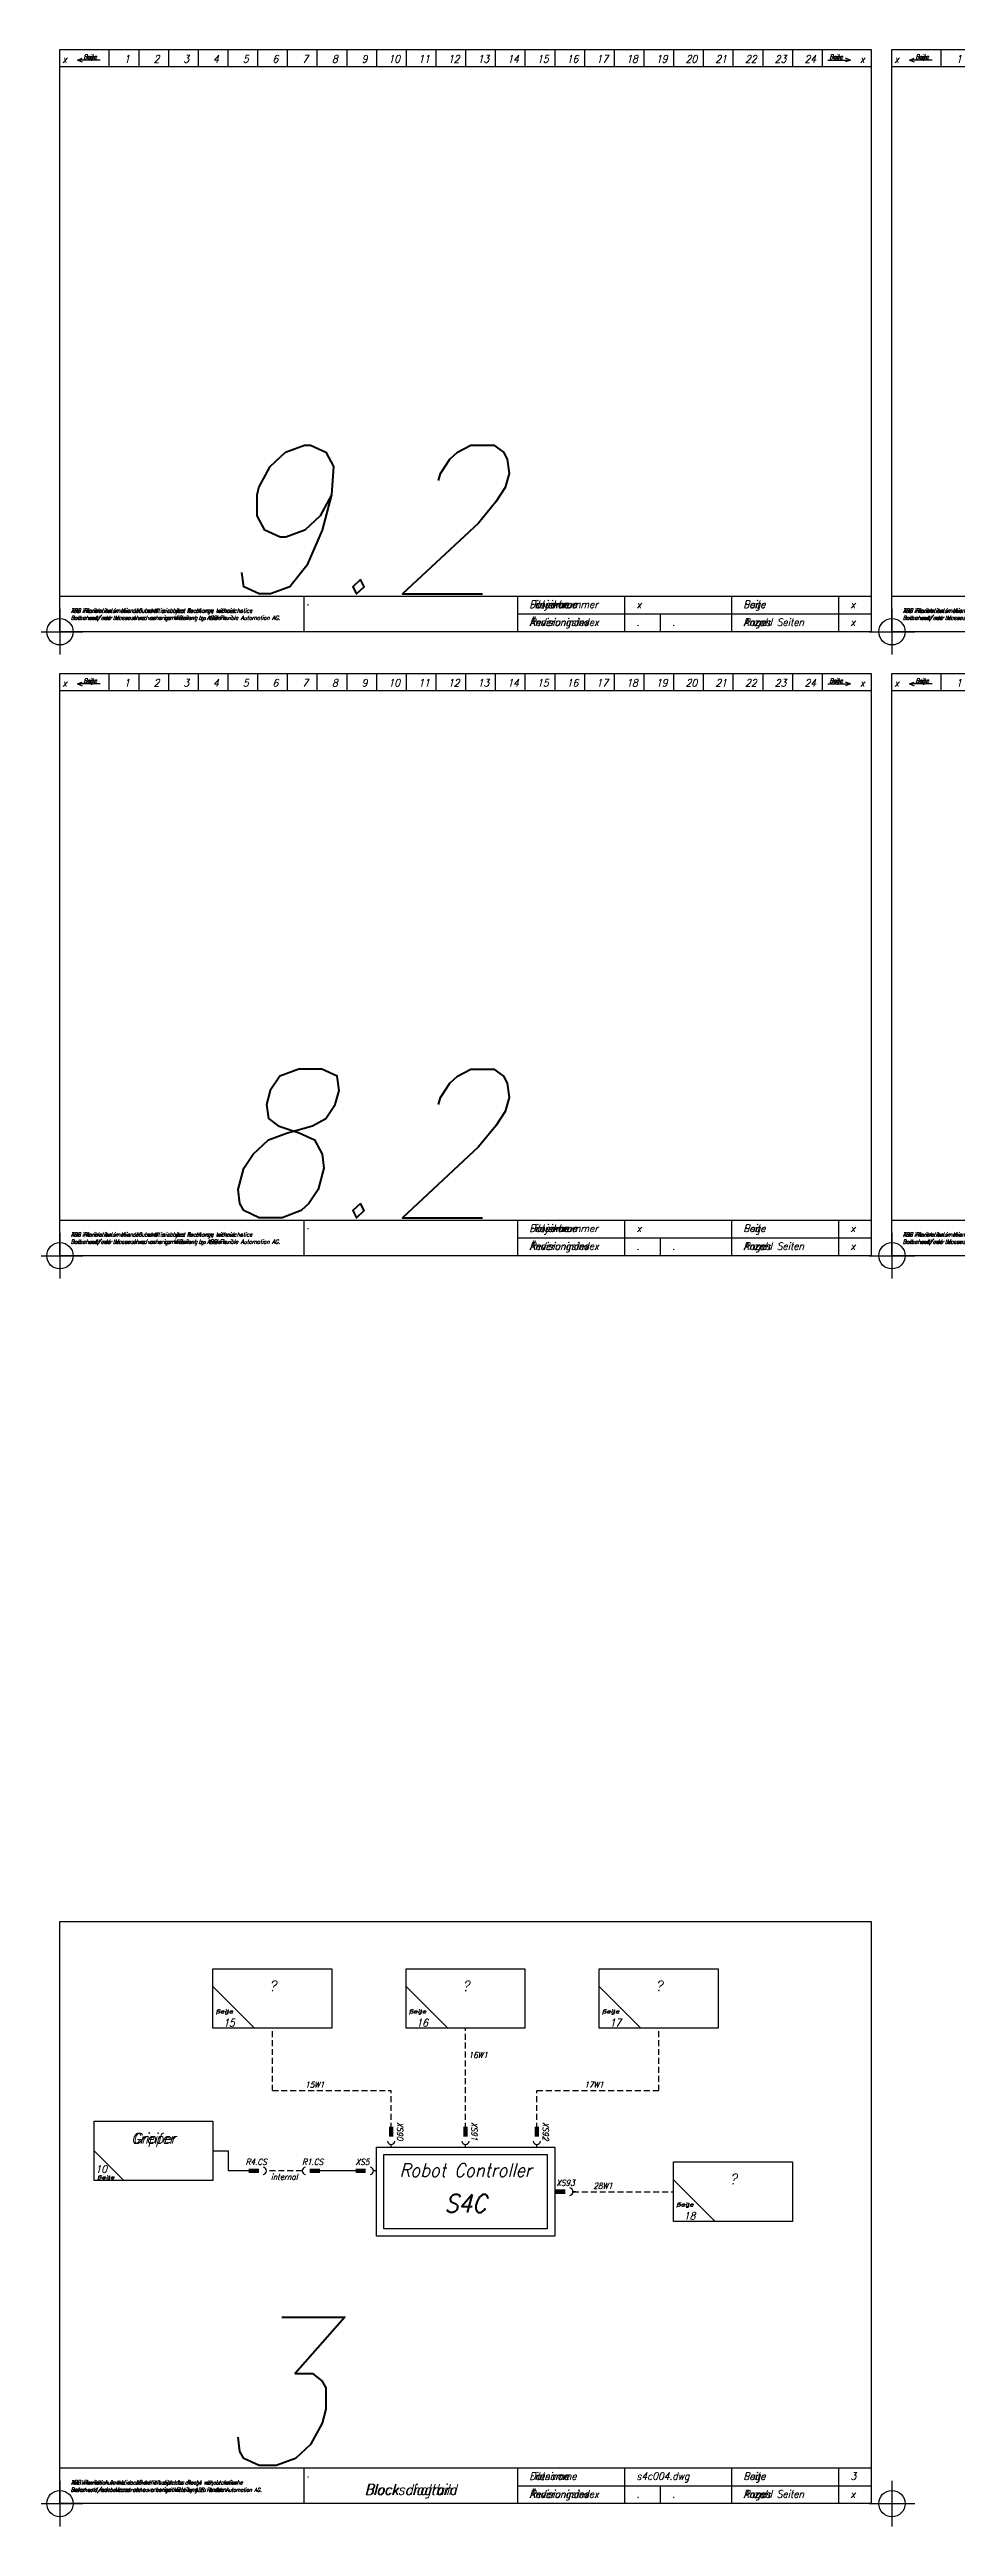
# Model space of a CAD drawing. Extents: x -8 to 1395, y -8 to 3346.
# Drawn here: x 556 to 862, y -8 to 826 of the extents above; entities that cross this region are included whole.
import ezdxf
from ezdxf.enums import TextEntityAlignment as Align

# ---------------------------------------------------------------- set-up
doc = ezdxf.new("R2010")
doc.units = 0
doc.header["$LTSCALE"] = 8
doc.linetypes.add('HIDDEN', pattern=[0.375, 0.25, -0.125])
doc.layers.get('0').update_dxf_attribs({"linetype": 'CONTINUOUS'})
doc.layers.get('DEFPOINTS').update_dxf_attribs({"linetype": 'CONTINUOUS'})
for name, color, linetype in [('EL02', 1, 'CONTINUOUS'), ('EL05', 3, 'CONTINUOUS'), ('EL07', 4, 'CONTINUOUS'), ('ELHIDDEN', 1, 'HIDDEN'), ('FORM07', 4, 'CONTINUOUS'), ('KOPF03', 2, 'CONTINUOUS'), ('KOPF05', 3, 'CONTINUOUS'), ('KOPF07', 4, 'CONTINUOUS'), ('TEXT_ALLGEMEIN', 2, 'CONTINUOUS'), ('TEXT_DEUTSCH', 2, 'CONTINUOUS'), ('TEXT_ENGLISCH', 2, 'CONTINUOUS'), ('TEXT_FRANZOESISCH', 2, 'CONTINUOUS'), ('TEXT_SCHEMA', 2, 'CONTINUOUS')]:
    doc.layers.add(name, color=color, linetype=linetype)
doc.styles.add('VSM_13', font='simplex3.shx', dxfattribs={"width": 0.9, "oblique": 15})

# ---------------------------------------------------------------- blocks, each defined once
blk = doc.blocks.new('S4CXX')
at = {"layer": 'FORM07'}
for p, q in [((0, 195.96), (272.99, 195.96)), ((0, 0), (0, 195.96)), ((16.5, 195.96), (16.5, 190.24)), ((26.5, 195.96), (26.5, 190.24)), ((36.5, 195.96), (36.5, 190.24)), ((46.5, 195.96), (46.5, 190.24)), ((56.5, 195.96), (56.5, 190.24)), ((66.5, 195.96), (66.5, 190.24)), ((76.5, 195.96), (76.5, 190.24)), ((86.5, 195.96), (86.5, 190.24)), ((96.5, 195.96), (96.5, 190.24)), ((106.5, 195.96), (106.5, 190.24)), ((116.5, 195.96), (116.5, 190.24)), ((126.5, 195.96), (126.5, 190.24)), ((136.5, 195.96), (136.5, 190.24)), ((146.5, 195.96), (146.5, 190.24)), ((156.5, 195.96), (156.5, 190.24)), ((166.5, 195.96), (166.5, 190.24)), ((176.5, 195.96), (176.5, 190.24)), ((186.5, 195.96), (186.5, 190.24)), ((196.5, 195.96), (196.5, 190.24)), ((206.5, 195.96), (206.5, 190.24)), ((216.5, 195.96), (216.5, 190.24)), ((226.5, 195.96), (226.5, 190.24)), ((236.5, 195.96), (236.5, 190.24)), ((246.5, 195.96), (246.5, 190.24)), ((256.5, 195.96), (256.5, 190.24)), ((272.99, 195.96), (272.99, 0)), ((0, 190.24), (272.99, 190.24)), ((272.99, 0), (0, 0))]:
    blk.add_line(p, q, dxfattribs=at)
at = {"layer": 'KOPF03'}
for p, q in [((5.9, 192.43), (7.49, 193.04)), ((13.54, 192.43), (5.9, 192.43)), ((5.9, 192.43), (7.49, 191.83)), ((258.37, 192.43), (266.01, 192.43)), ((266.01, 192.43), (264.42, 193.04)), ((266.01, 192.43), (264.42, 191.83))]:
    blk.add_line(p, q, dxfattribs=at)
at = {"layer": 'KOPF05'}
for p, q in [((82.02, 12), (82.02, 0)), ((154.02, 12), (154.02, 0)), ((190.02, 12), (190.02, 0)), ((226.02, 12), (226.02, 0)), ((262.02, 12), (262.02, 0)), ((154.02, 6), (272.99, 6)), ((202.02, 6), (202.02, 0))]:
    blk.add_line(p, q, dxfattribs=at)
at = {"layer": 'KOPF07'}
blk.add_line((0, 12), (272.99, 12), dxfattribs=at)
at = {"layer": 'KOPF05', "color": 3, "style": 'VSM_13', "oblique": 15, "width": 0.9}
blk.add_text('x', height=2.5, dxfattribs=at).set_placement((194.02, 8))
at = {"layer": 'KOPF05', "style": 'VSM_13', "oblique": 15, "width": 0.9}
for s, p in [('x', (266.02, 8)), ('.', (194.02, 2)), ('.', (206.02, 2)), ('x', (266.02, 2))]:
    blk.add_text(s, height=2.5, dxfattribs=at).set_placement(p)
at = {"layer": 'TEXT_ALLGEMEIN', "style": 'VSM_13', "oblique": 15, "width": 0.9}
for s, p in [('x', (1.57, 191.54)), ('1', (22.5, 191.54)), ('2', (32.5, 191.54)), ('3', (42.5, 191.54)), ('4', (52.5, 191.54)), ('5', (62.5, 191.54)), ('6', (72.5, 191.54)), ('7', (82.5, 191.54)), ('8', (92.5, 191.54)), ('9', (102.5, 191.54)), ('10', (112.5, 191.54)), ('11', (122.5, 191.54)), ('12', (132.5, 191.54)), ('13', (142.5, 191.54)), ('14', (152.5, 191.54)), ('15', (162.5, 191.54)), ('16', (172.5, 191.54)), ('17', (182.5, 191.54)), ('18', (192.5, 191.54)), ('19', (202.5, 191.54)), ('20', (212.5, 191.54)), ('21', (222.5, 191.54)), ('22', (232.5, 191.54)), ('23', (242.5, 191.54)), ('24', (252.5, 191.54)), ('x', (270.02, 191.54))]:
    blk.add_text(s, height=2.5, dxfattribs=at).set_placement(p, align=Align.CENTER)
blk.add_text('.', height=2, dxfattribs=at).set_placement((83.02, 9))
at = {"layer": 'TEXT_DEUTSCH', "style": 'VSM_13', "oblique": 15, "width": 0.9}
for s, height, p in [('Seite', 1.5, (7.95, 192.77)), ('Seite', 1.5, (259.01, 192.77)), ('Dateiname', 2.5, (158.02, 8)), ('Seite', 2.5, (230.02, 8)), ('Änderungsindex', 2.5, (158.02, 2)), ('Anzahl Seiten', 2.5, (230.02, 2))]:
    blk.add_text(s, height=height, dxfattribs=at).set_placement(p)
at = {"layer": 'TEXT_DEUTSCH', "color": 1, "style": 'VSM_13', "oblique": 15, "width": 0.9}
for s, p in [('ABB Flexible Automation AG behält sich das Recht vor, technische', (3.67, 6.43)), ('Daten und/oder Masse ohne vorherige Mitteilung zu ändern.', (3.67, 4))]:
    blk.add_text(s, height=1.42, dxfattribs=at).set_placement(p)
at = {"layer": 'TEXT_ENGLISCH', "style": 'VSM_13', "oblique": 15, "width": 0.9}
for s, height, p in [('Page', 1.5, (7.95, 192.77)), ('Page', 1.5, (259.01, 192.77)), ('Filename', 2.5, (158.02, 8)), ('Page', 2.5, (230.02, 8)), ('Revisionindex', 2.5, (158.02, 2)), ('Pages', 2.5, (230.02, 2))]:
    blk.add_text(s, height=height, dxfattribs=at).set_placement(p)
at = {"layer": 'TEXT_ENGLISCH', "color": 1, "style": 'VSM_13', "oblique": 15}
for s, width, p in [('and should not be construed as a commitment by ABB Flexible Automation AG.', 0.86, (3.67, 4)), ('The information in this document is subject to change without notice', 0.9, (3.67, 6.43))]:
    blk.add_text(s, height=1.42, dxfattribs=dict(at, width=width)).set_placement(p)
at = {"layer": 'TEXT_FRANZOESISCH', "style": 'VSM_13', "oblique": 15, "width": 0.9}
for s, height, p in [('Seite', 1.5, (7.95, 192.77)), ('Seite', 1.5, (259.01, 192.77)), ('Projektnummer', 2.5, (158.02, 8)), ('Seite', 2.5, (230.02, 8)), ('Änderungsindex', 2.5, (158.02, 2)), ('Anzahl Seiten', 2.5, (230.02, 2))]:
    blk.add_text(s, height=height, dxfattribs=at).set_placement(p)
at = {"layer": 'TEXT_FRANZOESISCH', "color": 1, "style": 'VSM_13', "oblique": 15, "width": 0.9}
for s, p in [('ABB Flexible Automation AG behält sich das Recht vor, technische', (3.67, 6.43)), ('Daten und/oder Masse ohne vorherige Mitteilung zu ändern.', (3.67, 4))]:
    blk.add_text(s, height=1.42, dxfattribs=at).set_placement(p)
blk = doc.blocks.new('S4C003')
at = {"layer": 'EL02'}
for p, q in [((51.5, 174), (65.5, 160)), ((116.5, 174), (130.5, 160)), ((181.5, 174), (195.5, 160)), ((11.5, 118.71), (21.5, 108.71)), ((206.5, 109), (220.5, 95))]:
    blk.add_line(p, q, dxfattribs=at)
at = {"layer": 'EL05'}
for centre, start, end in [((111.49, 122.19), 189.40031, 350.59969), ((136.49, 122.19), 189.40031, 350.59969), ((160.49, 122.19), 189.40031, 350.59969), ((68.23, 112), 279.40031, 80.59969), ((82.77, 112), 99.40031, 260.59969), ((104.23, 112), 279.40031, 80.59969), ((171.38, 104.99), 279.40031, 80.59969)]:
    blk.add_arc(centre, 1.27, start, end, dxfattribs=at)
for points in [[(112.24, 126.92), (112.24, 123.48), (110.74, 126.92), (110.74, 123.48)], [(137.24, 126.92), (137.24, 123.48), (135.74, 126.92), (135.74, 123.48)], [(161.24, 126.92), (161.24, 123.48), (159.74, 126.92), (159.74, 123.48)], [(63.5, 112.75), (66.94, 112.75), (63.5, 111.25), (66.94, 111.25)], [(87.5, 112.75), (84.06, 112.75), (87.5, 111.25), (84.06, 111.25)], [(99.5, 112.75), (102.94, 112.75), (99.5, 111.25), (102.94, 111.25)], [(166.65, 105.74), (170.09, 105.74), (166.65, 104.24), (170.09, 104.24)]]:
    blk.add_solid(points, dxfattribs=at)
at = {"layer": 'EL07'}
for p, q in [((51.5, 118.71), (56.61, 118.71)), ((56.61, 118.71), (56.61, 112)), ((111.49, 119.92), (111.49, 120.92)), ((136.49, 119.92), (136.49, 120.92)), ((160.49, 119.92), (160.49, 120.92)), ((63.5, 112), (56.61, 112)), ((99.5, 112), (87.5, 112)), ((106.5, 112), (105.5, 112)), ((173.65, 104.99), (172.65, 104.99))]:
    blk.add_line(p, q, dxfattribs=at)
for points in [[(51.5, 160), (51.5, 180), (91.5, 180), (91.5, 160)], [(116.5, 160), (116.5, 180), (156.5, 180), (156.5, 160)], [(181.5, 160), (181.5, 180), (221.5, 180), (221.5, 160)], [(11.5, 108.71), (11.5, 128.71), (51.5, 128.71), (51.5, 108.71)], [(106.5, 90), (106.5, 120), (166.5, 120), (166.5, 90)], [(109, 92.5), (109, 117.5), (164, 117.5), (164, 92.5)], [(206.5, 95), (206.5, 115), (246.5, 115), (246.5, 95)]]:
    blk.add_lwpolyline(points, close=True, dxfattribs=at)
at = {"layer": 'ELHIDDEN'}
for p, q in [((71.5, 139), (71.5, 160)), ((136.5, 126.15), (136.5, 160)), ((201.5, 139), (201.5, 160)), ((71.5, 139), (111.5, 139)), ((111.5, 126.15), (111.5, 139)), ((160.5, 139), (201.5, 139)), ((160.5, 126.15), (160.5, 139)), ((81.5, 112), (69.5, 112)), ((172.65, 104.99), (206.5, 104.99))]:
    blk.add_line(p, q, dxfattribs=at)
at = {"layer": 'FORM07'}
for p, q in [((0, 0), (0, 195.96)), ((0, 195.96), (272.99, 195.96)), ((272.99, 195.96), (272.99, 0)), ((272.99, 0), (0, 0))]:
    blk.add_line(p, q, dxfattribs=at)
at = {"layer": 'KOPF05'}
for p, q in [((82.02, 12), (82.02, 0)), ((154.02, 12), (154.02, 0)), ((190.02, 12), (190.02, 0)), ((226.02, 12), (226.02, 0)), ((262.02, 12), (262.02, 0)), ((154.02, 6), (272.99, 6)), ((202.02, 6), (202.02, 0))]:
    blk.add_line(p, q, dxfattribs=at)
at = {"layer": 'KOPF07'}
blk.add_line((0, 12), (272.99, 12), dxfattribs=at)
at = {"layer": 'KOPF05', "style": 'VSM_13', "oblique": 15, "width": 0.9}
for s, p in [('s4c004.dwg', (194.02, 8)), ('3', (266.02, 8)), ('.', (194.02, 2)), ('.', (206.02, 2)), ('x', (266.02, 2))]:
    blk.add_text(s, height=2.5, dxfattribs=at).set_placement(p)
at = {"layer": 'TEXT_ALLGEMEIN', "style": 'VSM_13', "oblique": 15, "width": 0.9}
for s, p in [('15', (56.89, 160.61)), ('16', (121.89, 160.61)), ('17', (186.89, 160.61)), ('10', (13.89, 111.32)), ('18', (211.89, 95.61))]:
    blk.add_text(s, height=2.5, dxfattribs=at).set_placement(p, align=Align.CENTER)
blk.add_text('.', height=2, dxfattribs=at).set_placement((83.11, 8.87))
at = {"layer": 'TEXT_DEUTSCH', "style": 'VSM_13', "oblique": 15, "width": 0.9}
for s, p in [('?', (71.5, 172.5)), ('?', (136.5, 172.5)), ('?', (201.5, 172.5)), ('Greifer', (31.5, 121.21)), ('?', (226.5, 107.5))]:
    blk.add_text(s, height=3.5, dxfattribs=at).set_placement(p, align=Align.CENTER)
at = {"layer": 'TEXT_DEUTSCH', "color": 1, "style": 'VSM_13', "oblique": 15}
for s, height, width, p in [('Seite', 1.2, 1.5, (52.43, 165.06)), ('Seite', 1.2, 1.5, (117.43, 165.06)), ('Seite', 1.2, 1.5, (182.43, 165.06)), ('Seite', 1.2, 1.5, (12.51, 109.23)), ('Seite', 1.2, 1.5, (207.43, 100.06)), ('ABB Flexible Automation AG behält sich das Recht vor, technische', 1.42, 0.9, (3.67, 6.43)), ('Daten und/oder Masse ohne vorherige Mitteilung zu ändern.', 1.42, 0.9, (3.67, 4))]:
    blk.add_text(s, height=height, dxfattribs=dict(at, width=width)).set_placement(p)
at = {"layer": 'TEXT_DEUTSCH', "style": 'VSM_13', "oblique": 15, "width": 0.9}
for s, p in [('Dateiname', (158.02, 8)), ('Seite', (230.02, 8)), ('Änderungsindex', (158.02, 2)), ('Anzahl Seiten', (230.02, 2))]:
    blk.add_text(s, height=2.5, dxfattribs=at).set_placement(p)
at = {"layer": 'TEXT_DEUTSCH', "color": 4, "style": 'VSM_13', "oblique": 15, "width": 0.9}
blk.add_text('Blockschaltbild', height=3.5, dxfattribs=at).set_placement((118.03, 3), align=Align.CENTER)
at = {"layer": 'TEXT_ENGLISCH', "style": 'VSM_13', "oblique": 15, "width": 0.9}
for s, height, p in [('?', 3.5, (71.5, 172.5)), ('?', 3.5, (136.5, 172.5)), ('?', 3.5, (201.5, 172.5)), ('Gripper', 3.5, (31.5, 121.21)), ('Robot Controller', 4.5, (136.5, 110)), ('?', 3.5, (226.5, 107.5)), ('S4C', 6, (136.5, 98))]:
    blk.add_text(s, height=height, dxfattribs=at).set_placement(p, align=Align.CENTER)
at = {"layer": 'TEXT_ENGLISCH', "color": 1, "style": 'VSM_13', "oblique": 15}
for s, height, width, p in [('page', 1.2, 1.5, (52.43, 165.06)), ('page', 1.2, 1.5, (117.43, 165.06)), ('page', 1.2, 1.5, (182.43, 165.06)), ('page', 1.2, 1.5, (12.51, 109.23)), ('page', 1.2, 1.5, (207.43, 100.06)), ('and should noz be construed as a commitment by ABB Flexible Automation AG.', 1.3, 0.9, (3.67, 4)), ('The information in this document is subject to change without notice', 1.3, 0.9, (3.67, 6.43))]:
    blk.add_text(s, height=height, dxfattribs=dict(at, width=width)).set_placement(p)
at = {"layer": 'TEXT_ENGLISCH', "style": 'VSM_13', "oblique": 15, "width": 0.9}
for s, p in [('Filename', (158.02, 8)), ('Page', (230.02, 8)), ('Revisionindex', (158.02, 2)), ('Pages', (230.02, 2))]:
    blk.add_text(s, height=2.5, dxfattribs=at).set_placement(p)
at = {"layer": 'TEXT_ENGLISCH', "color": 4, "style": 'VSM_13', "oblique": 15, "width": 0.9}
blk.add_text('Block diagram', height=3.5, dxfattribs=at).set_placement((118.03, 3), align=Align.CENTER)
at = {"layer": 'TEXT_SCHEMA', "style": 'VSM_13', "oblique": 15, "width": 0.9}
for s, p in [('16W1', (137.5, 150)), ('15W1', (82.5, 140)), ('17W1', (176.5, 140)), ('R4.CS', (62.5, 114)), ('R1.CS', (81.5, 114)), ('XS5', (99.5, 114)), ('XS93', (167.06, 106.99)), ('28W1', (179.5, 106))]:
    blk.add_text(s, height=2, dxfattribs=at).set_placement(p)
for s, p in [('XS90', (113.49, 128.44)), ('XS91', (138.49, 128.44)), ('XS92', (162.49, 128.44))]:
    blk.add_text(s, height=2, rotation=270, dxfattribs=at).set_placement(p)
for s, height, p in [('internal', 2, (75.5, 109)), ('Robot Controller', 4.5, (136.5, 110)), ('S4C', 6, (136.5, 98))]:
    blk.add_text(s, height=height, dxfattribs=at).set_placement(p, align=Align.CENTER)
blk = doc.blocks.new('RASTER')
at = {"layer": 'DEFPOINTS'}
for p, q in [((-7.68, 0), (7.68, 0)), ((-7.68, 0), (7.68, 0)), ((0, 7.68), (0, -7.68)), ((0, 7.68), (0, -7.68))]:
    blk.add_line(p, q, dxfattribs=at)
blk.add_circle((0, 0), 4.44, dxfattribs=at)
blk.add_circle((0, 0), 4.44, dxfattribs=at)

msp = doc.modelspace()

# ---------------------------------------------------------------- block references
for name, p in [('S4CXX', (560, 630)), ('S4CXX', (840, 630)), ('S4CXX', (560, 420)), ('S4CXX', (840, 420)), ('S4C003', (560, 0))]:
    msp.add_blockref(name, p)
at = {"layer": 'DEFPOINTS'}
for p in [(560, 630), (840, 630), (560, 420), (840, 420), (560, 0), (840, 0)]:
    msp.add_blockref('RASTER', p, dxfattribs=at)

# ---------------------------------------------------------------- texts
at = {"layer": 'DEFPOINTS', "style": 'VSM_13', "oblique": 15, "width": 0.9}
for s, p in [('9.2', (611.6, 642.8)), ('8.2', (611.6, 432.8)), ('3', (611.6, 12.8))]:
    msp.add_text(s, height=50, dxfattribs=at).set_placement(p)

doc.saveas('drawing.dxf')
